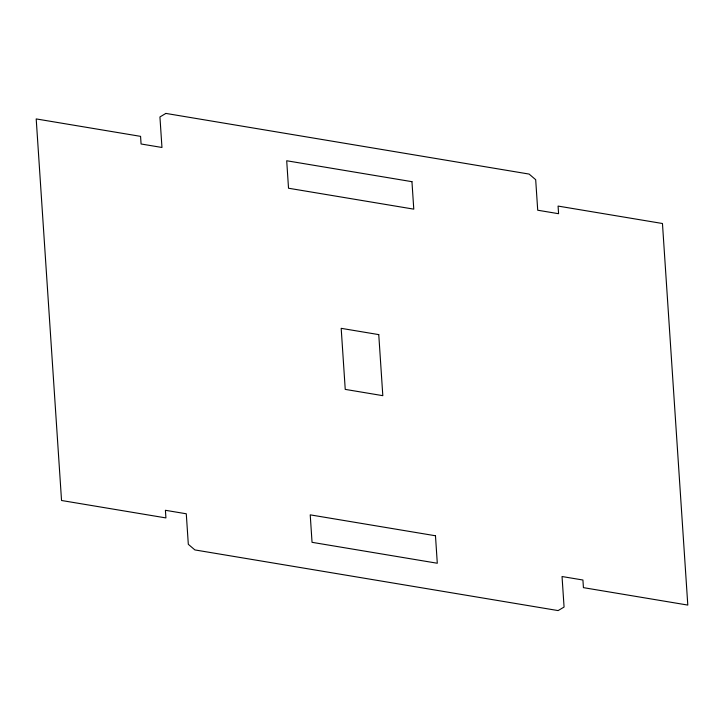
<?xml version="1.0" encoding="UTF-8"?>
<svg xmlns="http://www.w3.org/2000/svg" width="724" height="724" viewBox="0 0 724 724"><rect width="100%" height="100%" fill="white"/><g stroke="black" fill="none" stroke-linecap="round" stroke-linejoin="round"><path stroke-width="1.09" d="M165.887 113.415L159.932 116.944L161.959 147.47L141.08 143.986L140.574 136.356L36.2 118.926L61.54 500.492L165.923 517.922L165.416 510.293L186.285 513.778L188.312 544.303L194.883 549.923L558.114 610.585L564.068 607.056L562.041 576.53L582.92 580.014L583.426 587.644L687.8 605.074L662.46 223.508L558.077 206.078L558.584 213.707L537.715 210.222L535.688 179.697L529.117 174.077L165.887 113.415M411.956 181.679L286.704 160.755L288.523 188.231L413.775 209.145L411.956 181.679M378.761 334.615L341.185 328.334L345.239 389.385L382.815 395.666L378.761 334.615M435.477 535.769L310.225 514.855L312.044 542.321L437.296 563.245L435.477 535.769"/></g></svg>
